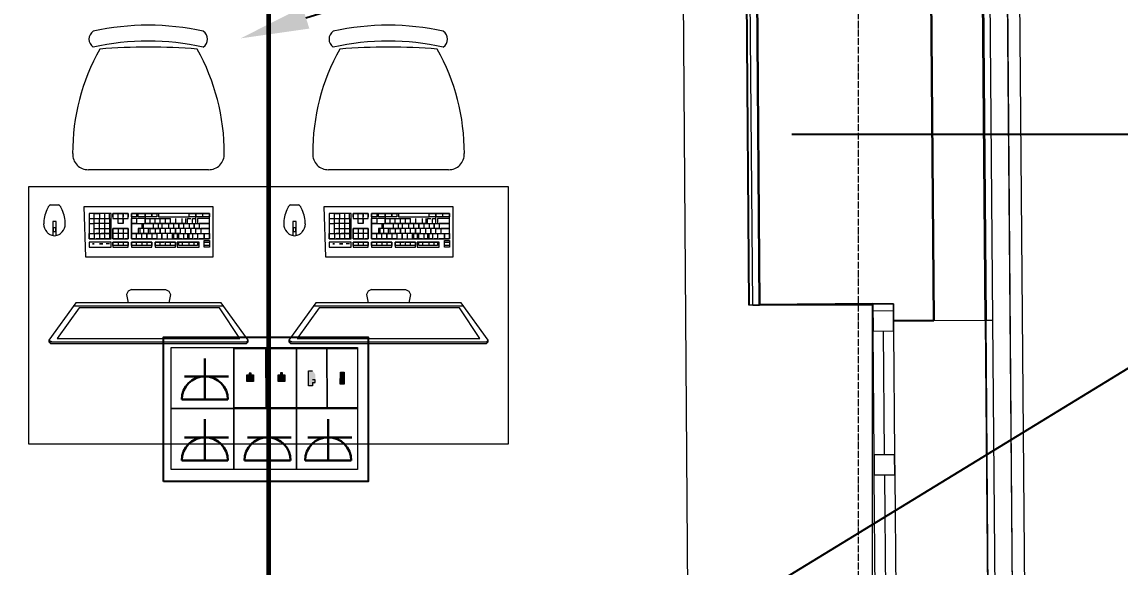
# Model space of a CAD drawing. Header units: millimetres. Extents: x -32 to 417638015, y -35 to 175284279.
# Drawn here: x 1348517 to 1351719, y 74433 to 76024 of the extents above; entities that cross this region are included whole.
import ezdxf
from ezdxf import colors
from ezdxf.entities.mleader import LeaderData, LeaderLine
from ezdxf.math import Vec2, Vec3

# ---------------------------------------------------------------- set-up
doc = ezdxf.new("R2010")
doc.units = ezdxf.units.MM
doc.linetypes.add('ADSK_Линия сетки', pattern=[25, 20, -2.5, 0, -2.5])
for name, color, linetype, lineweight in [('_ Окна', 7, 'Continuous', 9), ('_ЭМ_В полу', 26, 'Кабель в трубе', 60), ('Окна', 7, 'Continuous', 9), ('Оси', 253, 'Continuous', 9), ('Перекрытие', 7, 'Continuous', 18), ('Стены наружные', 7, 'Continuous', 18), ('Стены несущие', 7, 'Continuous', 30), ('Стены отделка', 7, 'Continuous', 30), ('Стены штриховка', 7, 'Continuous', 9), ('ТХ', 5, 'Continuous', 0), ('ТХ_Задание ЭОМ_СС', 6, 'Continuous', 0), ('ШТРИХОВКА', 252, 'Continuous', 15), ('Электро', 250, 'Continuous', 25), ('ЭОМ_Кабель для СУП', 150, 'Continuous', 9)]:
    doc.layers.add(name, color=color, linetype=linetype, lineweight=lineweight)
for name, color, linetype in [('_ЭМ_Надписи', 7, 'Continuous'), ('PDF _СС_розетки', 7, 'Continuous'), ('ВНУТРЯНКА', 1, 'Continuous')]:
    doc.layers.add(name, color=color, linetype=linetype)
doc.layers.add('PDF _ЭОМ _розетки', color=7, linetype='Continuous', true_color=0xeb0000)
doc.styles.add('ELine', font='txt.shx')
doc.styles.add('ЭОМ', font='isocpeur.ttf', dxfattribs={"width": 0.85, "height": 250})
doc.linetypes.add('TRAY', pattern='A,12.119257,["_",ELine,S=4.5,R=90,X=0,Y=-1.555839],0.750382,["_",ELine,S=4.5,R=0,X=0,Y=-0.805849],1.314849,["_",ELine,S=4.5,R=0,X=0,Y=-0.805849],2.250029,["_",ELine,S=4.5,R=90,X=0,Y=-1.555839],13.565483', length=30)
doc.linetypes.add('Кабель в трубе', pattern='A,8,[133,ltypeshp.shx,S=1,R=0,X=10,Y=1.3],-3,[130,ltypeshp.shx,S=1.5,R=-45,X=-1.5,Y=0],8', length=19)

# ---------------------------------------------------------------- blocks, each defined once
blk = doc.blocks.new('_ЭМ_ТХ2_4 Этаж')
at = {"color": 8, "linetype": 'Continuous'}
for p, q in [((59869.4, 23829.6), (59519.3, 23829.6)), ((60569.4, 23829.6), (60219.3, 23829.6))]:
    blk.add_line(p, q, dxfattribs=at)
for centre, radius, start, end in [((59693.6, 23503.9), 747.5, 77.6022, 102.398), ((60393.6, 23503.9), 747.5, 77.6022, 102.398), ((59549, 24210.7), 28.1, 124.2904, 235.7099), ((59838.3, 24210.7), 28.1, 304.2917, 55.7085), ((60249, 24210.7), 28.1, 124.2904, 235.7099), ((60538.3, 24210.7), 28.1, 304.2917, 55.7085), ((60097.7, 23878), 624.5, 150.8941, 180.122), ((59693.6, 23457.4), 747.5, 77.6022, 102.398), ((59693.6, 22425.6), 1761.9, 85.3454, 94.6062), ((59290.9, 23878), 624.5, 359.8785, 29.0932), ((60797.7, 23878), 624.5, 150.8941, 180.122), ((60393.6, 23457.4), 747.5, 77.6022, 102.398), ((60393.6, 22425.6), 1761.9, 85.3454, 94.6062), ((59990.9, 23878), 624.5, 359.8785, 29.0932), ((59518.7, 23875), 45.4, 177.8134, 270.7481), ((59870, 23875), 45.4, 269.2521, 2.1865), ((60218.7, 23875), 45.4, 177.8134, 270.7481), ((60570, 23875), 45.4, 269.2521, 2.1865)]:
    blk.add_arc(centre, radius, start, end, dxfattribs=at)
at = {"layer": 'ТХ', "color": 8, "linetype": 'Continuous', "ltscale": 100}
for p, q in [((59407.5, 23726.8), (59418.2, 23726.8)), ((59418.2, 23726.8), (59433, 23726.8)), ((60107.5, 23726.8), (60118.2, 23726.8)), ((60118.2, 23726.8), (60133, 23726.8)), ((59635.2, 23475.3), (59630.2, 23465.5)), ((59635.2, 23475.3), (59630.2, 23465.5)), ((59645, 23480.2), (59635.2, 23475.3)), ((59645, 23480.2), (59635.2, 23475.3)), ((59645, 23480.2), (59694.3, 23480.2)), ((59645, 23480.2), (59694.3, 23480.2)), ((59694.3, 23480.2), (59743.7, 23480.2)), ((59694.3, 23480.2), (59743.7, 23480.2)), ((59743.7, 23480.2), (59753.5, 23475.3)), ((59743.7, 23480.2), (59753.5, 23475.3)), ((59753.5, 23475.3), (59758.4, 23465.5)), ((59753.5, 23475.3), (59758.4, 23465.5)), ((60335.2, 23475.3), (60330.2, 23465.5)), ((60335.2, 23475.3), (60330.2, 23465.5)), ((60345, 23480.2), (60335.2, 23475.3)), ((60345, 23480.2), (60335.2, 23475.3)), ((60345, 23480.2), (60394.3, 23480.2)), ((60345, 23480.2), (60394.3, 23480.2)), ((60394.3, 23480.2), (60443.7, 23480.2)), ((60394.3, 23480.2), (60443.7, 23480.2)), ((60443.7, 23480.2), (60453.5, 23475.3)), ((60443.7, 23480.2), (60453.5, 23475.3)), ((60453.5, 23475.3), (60458.4, 23465.5)), ((60453.5, 23475.3), (60458.4, 23465.5)), ((59630.2, 23465.5), (59635.2, 23440.8)), ((59758.4, 23465.5), (59753.5, 23440.8)), ((60330.2, 23465.5), (60335.2, 23440.8)), ((60458.4, 23465.5), (60453.5, 23440.8))]:
    blk.add_line(p, q, dxfattribs=at)
at = {"layer": 'ТХ', "color": 8}
for points in [[(59344.3, 23029.6), (60744.3, 23029.6), (60744.3, 23779.6), (59344.3, 23779.6)], [(59417.6, 23647.9), (59417.6, 23660.8), (59422.9, 23660.8), (59422.9, 23647.9)], [(60117.6, 23647.9), (60117.6, 23660.8), (60122.9, 23660.8), (60122.9, 23647.9)]]:
    blk.add_lwpolyline(points, close=True, dxfattribs=at)
at = {"layer": 'ТХ', "color": 8, "linetype": 'Continuous', "ltscale": 100}
for points in [[(59506.9, 23721.9), (59881.7, 23721.9)], [(59881.7, 23573.9), (59511.9, 23573.9), (59506.9, 23721.9)], [(59521.7, 23702.2), (59521.7, 23628.2)], [(59585.8, 23702.2), (59521.7, 23702.2)], [(59521.7, 23702.2), (59521.7, 23643)], [(59536.5, 23702.2), (59521.7, 23702.2)], [(59536.5, 23643), (59536.5, 23702.2)], [(59536.5, 23702.2), (59551.3, 23702.2)], [(59536.5, 23687.4), (59536.5, 23702.2)], [(59551.3, 23702.2), (59551.3, 23687.4)], [(59551.3, 23702.2), (59551.3, 23687.4)], [(59580.9, 23702.2), (59556.3, 23702.2)], [(59566.1, 23702.2), (59566.1, 23628.2)], [(59580.9, 23687.4), (59580.9, 23702.2)], [(59585.8, 23628.2), (59585.8, 23702.2)], [(59590.8, 23702.2), (59620.4, 23702.2)], [(59590.8, 23692.3), (59590.8, 23702.2)], [(59590.8, 23702.2), (59590.8, 23687.4)], [(59635.2, 23702.2), (59590.8, 23702.2)], [(59605.6, 23687.4), (59605.6, 23702.2)], [(59620.4, 23702.2), (59620.4, 23692.3)], [(59620.4, 23672.6), (59620.4, 23702.2)], [(59625.3, 23702.2), (59635.2, 23702.2)], [(59635.2, 23702.2), (59635.2, 23692.3)], [(59635.2, 23687.4), (59635.2, 23702.2)], [(59645, 23702.2), (59645, 23628.2)], [(59871.9, 23702.2), (59645, 23702.2)], [(59645, 23702.2), (59659.8, 23702.2)], [(59645, 23692.3), (59645, 23702.2)], [(59659.8, 23702.2), (59659.8, 23692.3)], [(59664.7, 23702.2), (59684.5, 23702.2)], [(59664.7, 23692.3), (59664.7, 23702.2)], [(59684.5, 23702.2), (59719, 23702.2)], [(59684.5, 23702.2), (59684.5, 23672.6)], [(59684.5, 23692.3), (59684.5, 23702.2)], [(59704.2, 23692.3), (59704.2, 23702.2)], [(59704.2, 23702.2), (59704.2, 23692.3)], [(59719, 23702.2), (59719, 23692.3)], [(59723.9, 23702.2), (59723.9, 23692.3)], [(59812.7, 23702.2), (59723.9, 23702.2)], [(59812.7, 23702.2), (59832.4, 23702.2)], [(59812.7, 23692.3), (59812.7, 23702.2)], [(59812.7, 23692.3), (59812.7, 23702.2)], [(59832.4, 23702.2), (59871.9, 23702.2)], [(59832.4, 23672.6), (59832.4, 23702.2)], [(59832.4, 23702.2), (59832.4, 23692.3)], [(59852.1, 23702.2), (59852.1, 23692.3)], [(59871.9, 23628.2), (59871.9, 23702.2)], [(59871.9, 23702.2), (59871.9, 23692.3)], [(59881.7, 23721.9), (59881.7, 23573.9)], [(60206.9, 23721.9), (60581.7, 23721.9)], [(60581.7, 23573.9), (60211.9, 23573.9), (60206.9, 23721.9)], [(60221.7, 23702.2), (60221.7, 23628.2)], [(60285.8, 23702.2), (60221.7, 23702.2)], [(60221.7, 23702.2), (60221.7, 23643)], [(60236.5, 23702.2), (60221.7, 23702.2)], [(60236.5, 23643), (60236.5, 23702.2)], [(60236.5, 23702.2), (60251.3, 23702.2)], [(60236.5, 23687.4), (60236.5, 23702.2)], [(60251.3, 23702.2), (60251.3, 23687.4)], [(60251.3, 23702.2), (60251.3, 23687.4)], [(60280.9, 23702.2), (60256.3, 23702.2)], [(60266.1, 23702.2), (60266.1, 23628.2)], [(60280.9, 23687.4), (60280.9, 23702.2)], [(60285.8, 23628.2), (60285.8, 23702.2)], [(60290.8, 23702.2), (60320.4, 23702.2)], [(60290.8, 23692.3), (60290.8, 23702.2)], [(60290.8, 23702.2), (60290.8, 23687.4)], [(60335.2, 23702.2), (60290.8, 23702.2)], [(60305.6, 23687.4), (60305.6, 23702.2)], [(60320.4, 23702.2), (60320.4, 23692.3)], [(60320.4, 23672.6), (60320.4, 23702.2)], [(60325.3, 23702.2), (60335.2, 23702.2)], [(60335.2, 23702.2), (60335.2, 23692.3)], [(60335.2, 23687.4), (60335.2, 23702.2)], [(60345, 23702.2), (60345, 23628.2)], [(60571.9, 23702.2), (60345, 23702.2)], [(60345, 23702.2), (60359.8, 23702.2)], [(60345, 23692.3), (60345, 23702.2)], [(60359.8, 23702.2), (60359.8, 23692.3)], [(60364.7, 23702.2), (60384.5, 23702.2)], [(60364.7, 23692.3), (60364.7, 23702.2)], [(60384.5, 23702.2), (60419, 23702.2)], [(60384.5, 23702.2), (60384.5, 23672.6)], [(60384.5, 23692.3), (60384.5, 23702.2)], [(60404.2, 23692.3), (60404.2, 23702.2)], [(60404.2, 23702.2), (60404.2, 23692.3)], [(60419, 23702.2), (60419, 23692.3)], [(60423.9, 23702.2), (60423.9, 23692.3)], [(60512.7, 23702.2), (60423.9, 23702.2)], [(60512.7, 23702.2), (60532.4, 23702.2)], [(60512.7, 23692.3), (60512.7, 23702.2)], [(60512.7, 23692.3), (60512.7, 23702.2)], [(60532.4, 23702.2), (60571.9, 23702.2)], [(60532.4, 23672.6), (60532.4, 23702.2)], [(60532.4, 23702.2), (60532.4, 23692.3)], [(60552.1, 23702.2), (60552.1, 23692.3)], [(60571.9, 23628.2), (60571.9, 23702.2)], [(60571.9, 23702.2), (60571.9, 23692.3)], [(60581.7, 23721.9), (60581.7, 23573.9)], [(59521.7, 23687.4), (59551.3, 23687.4)], [(59521.7, 23672.6), (59536.5, 23672.6)], [(59536.5, 23643), (59536.5, 23687.4)], [(59566.1, 23672.6), (59536.5, 23672.6)], [(59551.3, 23643), (59551.3, 23687.4)], [(59551.3, 23687.4), (59580.9, 23687.4)], [(59556.3, 23687.4), (59580.9, 23687.4)], [(59580.9, 23672.6), (59566.1, 23672.6)], [(59580.9, 23687.4), (59580.9, 23643)], [(59590.8, 23687.4), (59605.6, 23687.4)], [(59590.8, 23687.4), (59635.2, 23687.4)], [(59605.6, 23672.6), (59605.6, 23687.4)], [(59620.4, 23672.6), (59605.6, 23672.6), (59605.6, 23687.4)], [(59620.4, 23672.6), (59605.6, 23672.6)], [(59620.4, 23687.4), (59620.4, 23672.6)], [(59659.8, 23692.3), (59645, 23692.3)], [(59645, 23672.6), (59645, 23687.4)], [(59684.5, 23687.4), (59645, 23687.4)], [(59645, 23672.6), (59674.6, 23672.6)], [(59659.8, 23672.6), (59645, 23672.6)], [(59645, 23643), (59645, 23672.6)], [(59659.8, 23672.6), (59684.5, 23672.6), (59684.5, 23687.4)], [(59659.8, 23687.4), (59659.8, 23672.6)], [(59659.8, 23687.4), (59659.8, 23672.6)], [(59684.5, 23692.3), (59664.7, 23692.3)], [(59674.6, 23672.6), (59674.6, 23657.8), (59664.7, 23657.8), (59664.7, 23643)], [(59679.5, 23657.8), (59679.5, 23672.6)], [(59679.5, 23672.6), (59689.4, 23672.6)], [(59719, 23692.3), (59684.5, 23692.3)], [(59684.5, 23687.4), (59714.1, 23687.4)], [(59802.8, 23672.6), (59684.5, 23672.6)], [(59689.4, 23672.6), (59797.9, 23672.6)], [(59699.3, 23672.6), (59699.3, 23687.4)], [(59709.1, 23657.8), (59709.1, 23672.6)], [(59714.1, 23672.6), (59714.1, 23687.4)], [(59714.1, 23687.4), (59758.4, 23687.4)], [(59728.9, 23672.6), (59714.1, 23672.6)], [(59723.9, 23692.3), (59812.7, 23692.3)], [(59723.9, 23657.8), (59723.9, 23672.6)], [(59728.9, 23672.6), (59728.9, 23687.4)], [(59733.8, 23672.6), (59733.8, 23657.8)], [(59743.7, 23672.6), (59743.7, 23687.4)], [(59753.5, 23657.8), (59753.5, 23672.6)], [(59758.4, 23672.6), (59758.4, 23687.4)], [(59768.3, 23657.8), (59768.3, 23672.6)], [(59773.2, 23687.4), (59773.2, 23672.6)], [(59793, 23672.6), (59793, 23687.4)], [(59797.9, 23672.6), (59812.7, 23672.6)], [(59797.9, 23657.8), (59797.9, 23672.6)], [(59802.8, 23687.4), (59802.8, 23672.6)], [(59807.8, 23687.4), (59817.6, 23687.4)], [(59807.8, 23672.6), (59807.8, 23687.4)], [(59807.8, 23672.6), (59842.3, 23672.6)], [(59871.9, 23692.3), (59812.7, 23692.3)], [(59812.7, 23672.6), (59812.7, 23657.8)], [(59822.6, 23687.4), (59832.4, 23687.4)], [(59822.6, 23672.6), (59822.6, 23687.4)], [(59827.5, 23672.6), (59827.5, 23657.8)], [(59827.5, 23657.8), (59827.5, 23672.6)], [(59837.4, 23687.4), (59837.4, 23672.6)], [(59871.9, 23687.4), (59837.4, 23687.4)], [(59837.4, 23672.6), (59871.9, 23672.6)], [(59871.9, 23672.6), (59842.3, 23672.6)], [(59842.3, 23672.6), (59842.3, 23657.8)], [(59842.3, 23672.6), (59842.3, 23657.8)], [(59847.2, 23643), (59871.9, 23643), (59871.9, 23657.8), (59871.9, 23672.6)], [(59871.9, 23672.6), (59871.9, 23687.4)], [(60221.7, 23687.4), (60251.3, 23687.4)], [(60221.7, 23672.6), (60236.5, 23672.6)], [(60236.5, 23643), (60236.5, 23687.4)], [(60266.1, 23672.6), (60236.5, 23672.6)], [(60251.3, 23643), (60251.3, 23687.4)], [(60251.3, 23687.4), (60280.9, 23687.4)], [(60256.3, 23687.4), (60280.9, 23687.4)], [(60280.9, 23672.6), (60266.1, 23672.6)], [(60280.9, 23687.4), (60280.9, 23643)], [(60290.8, 23687.4), (60305.6, 23687.4)], [(60290.8, 23687.4), (60335.2, 23687.4)], [(60305.6, 23672.6), (60305.6, 23687.4)], [(60320.4, 23672.6), (60305.6, 23672.6), (60305.6, 23687.4)], [(60320.4, 23672.6), (60305.6, 23672.6)], [(60320.4, 23687.4), (60320.4, 23672.6)], [(60359.8, 23692.3), (60345, 23692.3)], [(60345, 23672.6), (60345, 23687.4)], [(60384.5, 23687.4), (60345, 23687.4)], [(60345, 23672.6), (60374.6, 23672.6)], [(60359.8, 23672.6), (60345, 23672.6)], [(60345, 23643), (60345, 23672.6)], [(60359.8, 23672.6), (60384.5, 23672.6), (60384.5, 23687.4)], [(60359.8, 23687.4), (60359.8, 23672.6)], [(60359.8, 23687.4), (60359.8, 23672.6)], [(60384.5, 23692.3), (60364.7, 23692.3)], [(60374.6, 23672.6), (60374.6, 23657.8), (60364.7, 23657.8), (60364.7, 23643)], [(60379.5, 23657.8), (60379.5, 23672.6)], [(60379.5, 23672.6), (60389.4, 23672.6)], [(60419, 23692.3), (60384.5, 23692.3)], [(60384.5, 23687.4), (60414.1, 23687.4)], [(60502.8, 23672.6), (60384.5, 23672.6)], [(60389.4, 23672.6), (60497.9, 23672.6)], [(60399.3, 23672.6), (60399.3, 23687.4)], [(60409.1, 23657.8), (60409.1, 23672.6)], [(60414.1, 23672.6), (60414.1, 23687.4)], [(60414.1, 23687.4), (60458.4, 23687.4)], [(60428.9, 23672.6), (60414.1, 23672.6)], [(60423.9, 23692.3), (60512.7, 23692.3)], [(60423.9, 23657.8), (60423.9, 23672.6)], [(60428.9, 23672.6), (60428.9, 23687.4)], [(60433.8, 23672.6), (60433.8, 23657.8)], [(60443.7, 23672.6), (60443.7, 23687.4)], [(60453.5, 23657.8), (60453.5, 23672.6)], [(60458.4, 23672.6), (60458.4, 23687.4)], [(60468.3, 23657.8), (60468.3, 23672.6)], [(60473.2, 23687.4), (60473.2, 23672.6)], [(60493, 23672.6), (60493, 23687.4)], [(60497.9, 23672.6), (60512.7, 23672.6)], [(60497.9, 23657.8), (60497.9, 23672.6)], [(60502.8, 23687.4), (60502.8, 23672.6)], [(60507.8, 23687.4), (60517.6, 23687.4)], [(60507.8, 23672.6), (60507.8, 23687.4)], [(60507.8, 23672.6), (60542.3, 23672.6)], [(60571.9, 23692.3), (60512.7, 23692.3)], [(60512.7, 23672.6), (60512.7, 23657.8)], [(60522.6, 23687.4), (60532.4, 23687.4)], [(60522.6, 23672.6), (60522.6, 23687.4)], [(60527.5, 23672.6), (60527.5, 23657.8)], [(60527.5, 23657.8), (60527.5, 23672.6)], [(60537.4, 23687.4), (60537.4, 23672.6)], [(60571.9, 23687.4), (60537.4, 23687.4)], [(60537.4, 23672.6), (60571.9, 23672.6)], [(60571.9, 23672.6), (60542.3, 23672.6)], [(60542.3, 23672.6), (60542.3, 23657.8)], [(60542.3, 23672.6), (60542.3, 23657.8)], [(60547.2, 23643), (60571.9, 23643), (60571.9, 23657.8), (60571.9, 23672.6)], [(60571.9, 23672.6), (60571.9, 23687.4)], [(59521.7, 23643), (59566.1, 23643)], [(59521.7, 23628.2), (59521.7, 23643)], [(59521.7, 23643), (59536.5, 23643)], [(59536.5, 23657.8), (59551.3, 23657.8)], [(59536.5, 23643), (59536.5, 23628.2)], [(59551.3, 23643), (59541.5, 23643)], [(59551.3, 23657.8), (59580.9, 23657.8)], [(59551.3, 23643), (59551.3, 23628.2)], [(59580.9, 23643), (59556.3, 23643)], [(59571, 23643), (59580.9, 23643)], [(59580.9, 23643), (59580.9, 23628.2)], [(59590.8, 23643), (59590.8, 23657.8)], [(59590.8, 23657.8), (59590.8, 23628.2)], [(59590.8, 23657.8), (59635.2, 23657.8)], [(59635.2, 23657.8), (59590.8, 23657.8)], [(59590.8, 23628.2), (59590.8, 23643)], [(59635.2, 23643), (59590.8, 23643)], [(59605.6, 23657.8), (59605.6, 23643)], [(59605.6, 23643), (59605.6, 23628.2)], [(59620.4, 23657.8), (59620.4, 23628.2)], [(59635.2, 23628.2), (59635.2, 23657.8)], [(59635.2, 23657.8), (59635.2, 23643)], [(59635.2, 23643), (59635.2, 23628.2)], [(59645, 23643), (59659.8, 23643)], [(59645, 23628.2), (59645, 23643)], [(59664.7, 23643), (59645, 23643)], [(59659.8, 23628.2), (59659.8, 23643)], [(59659.8, 23643), (59674.6, 23643)], [(59704.2, 23657.8), (59669.7, 23657.8)], [(59669.7, 23643), (59669.7, 23657.8)], [(59694.3, 23643), (59669.7, 23643)], [(59674.6, 23643), (59719, 23643)], [(59674.6, 23628.2), (59674.6, 23643)], [(59679.5, 23657.8), (59679.5, 23643)], [(59694.3, 23643), (59694.3, 23657.8)], [(59699.3, 23643), (59699.3, 23657.8)], [(59699.3, 23657.8), (59728.9, 23657.8)], [(59728.9, 23643), (59699.3, 23643)], [(59723.9, 23657.8), (59704.2, 23657.8)], [(59704.2, 23643), (59704.2, 23628.2)], [(59714.1, 23657.8), (59714.1, 23643)], [(59788, 23643), (59719, 23643)], [(59719, 23643), (59719, 23628.2)], [(59827.5, 23657.8), (59723.9, 23657.8)], [(59728.9, 23643), (59728.9, 23657.8)], [(59728.9, 23657.8), (59728.9, 23643)], [(59743.7, 23643), (59728.9, 23643)], [(59743.7, 23643), (59743.7, 23657.8)], [(59748.6, 23643), (59748.6, 23628.2)], [(59758.4, 23643), (59758.4, 23657.8)], [(59763.4, 23643), (59763.4, 23628.2)], [(59768.3, 23643), (59778.2, 23643)], [(59768.3, 23628.2), (59768.3, 23643)], [(59773.2, 23657.8), (59773.2, 23643)], [(59773.2, 23643), (59773.2, 23657.8)], [(59778.2, 23643), (59778.2, 23628.2)], [(59783.1, 23643), (59793, 23643)], [(59783.1, 23628.2), (59783.1, 23643)], [(59788, 23643), (59788, 23657.8)], [(59788, 23643), (59871.9, 23643)], [(59797.9, 23628.2), (59797.9, 23643)], [(59802.8, 23643), (59802.8, 23657.8)], [(59807.8, 23643), (59807.8, 23628.2)], [(59812.7, 23628.2), (59812.7, 23643)], [(59842.3, 23657.8), (59817.6, 23657.8)], [(59817.6, 23643), (59817.6, 23657.8)], [(59817.6, 23657.8), (59817.6, 23643)], [(59822.6, 23643), (59822.6, 23628.2)], [(59832.4, 23657.8), (59847.2, 23657.8)], [(59832.4, 23643), (59832.4, 23657.8)], [(59837.4, 23643), (59837.4, 23628.2)], [(59842.3, 23657.8), (59871.9, 23657.8)], [(59847.2, 23657.8), (59847.2, 23643)], [(59847.2, 23657.8), (59847.2, 23643)], [(59871.9, 23657.8), (59847.2, 23657.8)], [(59857.1, 23643), (59857.1, 23628.2)], [(59857.1, 23628.2), (59857.1, 23643)], [(59871.9, 23643), (59871.9, 23628.2)], [(60221.7, 23643), (60266.1, 23643)], [(60221.7, 23628.2), (60221.7, 23643)], [(60221.7, 23643), (60236.5, 23643)], [(60236.5, 23657.8), (60251.3, 23657.8)], [(60236.5, 23643), (60236.5, 23628.2)], [(60251.3, 23643), (60241.5, 23643)], [(60251.3, 23657.8), (60280.9, 23657.8)], [(60251.3, 23643), (60251.3, 23628.2)], [(60280.9, 23643), (60256.3, 23643)], [(60271, 23643), (60280.9, 23643)], [(60280.9, 23643), (60280.9, 23628.2)], [(60290.8, 23643), (60290.8, 23657.8)], [(60290.8, 23657.8), (60290.8, 23628.2)], [(60290.8, 23657.8), (60335.2, 23657.8)], [(60335.2, 23657.8), (60290.8, 23657.8)], [(60290.8, 23628.2), (60290.8, 23643)], [(60335.2, 23643), (60290.8, 23643)], [(60305.6, 23657.8), (60305.6, 23643)], [(60305.6, 23643), (60305.6, 23628.2)], [(60320.4, 23657.8), (60320.4, 23628.2)], [(60335.2, 23628.2), (60335.2, 23657.8)], [(60335.2, 23657.8), (60335.2, 23643)], [(60335.2, 23643), (60335.2, 23628.2)], [(60345, 23643), (60359.8, 23643)], [(60345, 23628.2), (60345, 23643)], [(60364.7, 23643), (60345, 23643)], [(60359.8, 23628.2), (60359.8, 23643)], [(60359.8, 23643), (60374.6, 23643)], [(60404.2, 23657.8), (60369.7, 23657.8)], [(60369.7, 23643), (60369.7, 23657.8)], [(60394.3, 23643), (60369.7, 23643)], [(60374.6, 23643), (60419, 23643)], [(60374.6, 23628.2), (60374.6, 23643)], [(60379.5, 23657.8), (60379.5, 23643)], [(60394.3, 23643), (60394.3, 23657.8)], [(60399.3, 23643), (60399.3, 23657.8)], [(60399.3, 23657.8), (60428.9, 23657.8)], [(60428.9, 23643), (60399.3, 23643)], [(60423.9, 23657.8), (60404.2, 23657.8)], [(60404.2, 23643), (60404.2, 23628.2)], [(60414.1, 23657.8), (60414.1, 23643)], [(60488, 23643), (60419, 23643)], [(60419, 23643), (60419, 23628.2)], [(60527.5, 23657.8), (60423.9, 23657.8)], [(60428.9, 23643), (60428.9, 23657.8)], [(60428.9, 23657.8), (60428.9, 23643)], [(60443.7, 23643), (60428.9, 23643)], [(60443.7, 23643), (60443.7, 23657.8)], [(60448.6, 23643), (60448.6, 23628.2)], [(60458.4, 23643), (60458.4, 23657.8)], [(60463.4, 23643), (60463.4, 23628.2)], [(60468.3, 23643), (60478.2, 23643)], [(60468.3, 23628.2), (60468.3, 23643)], [(60473.2, 23657.8), (60473.2, 23643)], [(60473.2, 23643), (60473.2, 23657.8)], [(60478.2, 23643), (60478.2, 23628.2)], [(60483.1, 23643), (60493, 23643)], [(60483.1, 23628.2), (60483.1, 23643)], [(60488, 23643), (60488, 23657.8)], [(60488, 23643), (60571.9, 23643)], [(60497.9, 23628.2), (60497.9, 23643)], [(60502.8, 23643), (60502.8, 23657.8)], [(60507.8, 23643), (60507.8, 23628.2)], [(60512.7, 23628.2), (60512.7, 23643)], [(60542.3, 23657.8), (60517.6, 23657.8)], [(60517.6, 23643), (60517.6, 23657.8)], [(60517.6, 23657.8), (60517.6, 23643)], [(60522.6, 23643), (60522.6, 23628.2)], [(60532.4, 23657.8), (60547.2, 23657.8)], [(60532.4, 23643), (60532.4, 23657.8)], [(60537.4, 23643), (60537.4, 23628.2)], [(60542.3, 23657.8), (60571.9, 23657.8)], [(60547.2, 23657.8), (60547.2, 23643)], [(60547.2, 23657.8), (60547.2, 23643)], [(60571.9, 23657.8), (60547.2, 23657.8)], [(60557.1, 23643), (60557.1, 23628.2)], [(60557.1, 23628.2), (60557.1, 23643)], [(60571.9, 23643), (60571.9, 23628.2)], [(59536.5, 23628.2), (59521.7, 23628.2)], [(59521.7, 23628.2), (59585.8, 23628.2)], [(59521.7, 23618.3), (59521.7, 23603.5)], [(59585.8, 23618.3), (59521.7, 23618.3)], [(59521.7, 23603.5), (59585.8, 23603.5)], [(59531.6, 23613.4), (59536.5, 23613.4)], [(59536.5, 23613.4), (59531.6, 23613.4)], [(59580.9, 23628.2), (59541.5, 23628.2)], [(59551.3, 23613.4), (59561.2, 23613.4)], [(59561.2, 23613.4), (59551.3, 23613.4)], [(59580.9, 23613.4), (59571, 23613.4)], [(59580.9, 23613.4), (59571, 23613.4)], [(59585.8, 23603.5), (59585.8, 23618.3)], [(59605.6, 23628.2), (59590.8, 23628.2)], [(59590.8, 23628.2), (59635.2, 23628.2)], [(59590.8, 23618.3), (59635.2, 23618.3)], [(59635.2, 23618.3), (59590.8, 23618.3)], [(59590.8, 23608.5), (59590.8, 23618.3)], [(59590.8, 23618.3), (59590.8, 23603.5)], [(59635.2, 23608.5), (59590.8, 23608.5)], [(59590.8, 23603.5), (59635.2, 23603.5)], [(59620.4, 23628.2), (59605.6, 23628.2)], [(59605.6, 23618.3), (59605.6, 23608.5)], [(59620.4, 23618.3), (59620.4, 23608.5)], [(59635.2, 23628.2), (59625.3, 23628.2)], [(59635.2, 23618.3), (59635.2, 23608.5)], [(59635.2, 23603.5), (59635.2, 23618.3)], [(59645, 23628.2), (59871.9, 23628.2)], [(59674.6, 23628.2), (59645, 23628.2)], [(59674.6, 23618.3), (59674.6, 23608.5), (59645, 23608.5)], [(59645, 23618.3), (59674.6, 23618.3)], [(59645, 23608.5), (59645, 23618.3), (59645, 23603.5)], [(59704.2, 23618.3), (59645, 23618.3)], [(59645, 23603.5), (59704.2, 23603.5)], [(59659.8, 23608.5), (59659.8, 23618.3)], [(59689.4, 23628.2), (59674.6, 23628.2)], [(59674.6, 23618.3), (59689.4, 23618.3)], [(59704.2, 23608.5), (59674.6, 23608.5)], [(59704.2, 23628.2), (59689.4, 23628.2)], [(59689.4, 23618.3), (59704.2, 23618.3)], [(59689.4, 23618.3), (59689.4, 23608.5)], [(59719, 23628.2), (59704.2, 23628.2)], [(59704.2, 23618.3), (59704.2, 23608.5)], [(59704.2, 23603.5), (59704.2, 23618.3)], [(59714.1, 23618.3), (59738.7, 23618.3)], [(59714.1, 23608.5), (59714.1, 23618.3)], [(59714.1, 23618.3), (59714.1, 23603.5)], [(59773.2, 23618.3), (59714.1, 23618.3)], [(59743.7, 23608.5), (59714.1, 23608.5)], [(59714.1, 23603.5), (59773.2, 23603.5)], [(59728.9, 23608.5), (59728.9, 23618.3)], [(59743.7, 23608.5), (59743.7, 23618.3), (59773.2, 23618.3)], [(59773.2, 23608.5), (59743.7, 23608.5)], [(59758.4, 23608.5), (59758.4, 23618.3)], [(59793, 23628.2), (59768.3, 23628.2)], [(59773.2, 23618.3), (59773.2, 23608.5)], [(59773.2, 23603.5), (59773.2, 23618.3)], [(59842.3, 23618.3), (59778.2, 23618.3)], [(59778.2, 23618.3), (59778.2, 23603.5)], [(59778.2, 23603.5), (59842.3, 23603.5)], [(59783.1, 23608.5), (59783.1, 23618.3)], [(59783.1, 23618.3), (59837.4, 23618.3)], [(59837.4, 23608.5), (59783.1, 23608.5)], [(59793, 23618.3), (59793, 23608.5)], [(59822.6, 23628.2), (59797.9, 23628.2)], [(59812.7, 23608.5), (59812.7, 23618.3)], [(59837.4, 23628.2), (59827.5, 23628.2)], [(59827.5, 23608.5), (59827.5, 23618.3)], [(59837.4, 23618.3), (59837.4, 23608.5)], [(59871.9, 23628.2), (59842.3, 23628.2)], [(59842.3, 23603.5), (59842.3, 23618.3)], [(59857.1, 23623.3), (59871.9, 23623.3)], [(59857.1, 23603.5), (59857.1, 23623.3)], [(59857.1, 23618.3), (59871.9, 23618.3)], [(59857.1, 23608.5), (59857.1, 23618.3)], [(59871.9, 23608.5), (59857.1, 23608.5)], [(59871.9, 23603.5), (59857.1, 23603.5)], [(59871.9, 23623.3), (59871.9, 23603.5)], [(59871.9, 23618.3), (59871.9, 23608.5)], [(60236.5, 23628.2), (60221.7, 23628.2)], [(60221.7, 23628.2), (60285.8, 23628.2)], [(60221.7, 23618.3), (60221.7, 23603.5)], [(60285.8, 23618.3), (60221.7, 23618.3)], [(60221.7, 23603.5), (60285.8, 23603.5)], [(60231.6, 23613.4), (60236.5, 23613.4)], [(60236.5, 23613.4), (60231.6, 23613.4)], [(60280.9, 23628.2), (60241.5, 23628.2)], [(60251.3, 23613.4), (60261.2, 23613.4)], [(60261.2, 23613.4), (60251.3, 23613.4)], [(60280.9, 23613.4), (60271, 23613.4)], [(60280.9, 23613.4), (60271, 23613.4)], [(60285.8, 23603.5), (60285.8, 23618.3)], [(60305.6, 23628.2), (60290.8, 23628.2)], [(60290.8, 23628.2), (60335.2, 23628.2)], [(60290.8, 23618.3), (60335.2, 23618.3)], [(60335.2, 23618.3), (60290.8, 23618.3)], [(60290.8, 23608.5), (60290.8, 23618.3)], [(60290.8, 23618.3), (60290.8, 23603.5)], [(60335.2, 23608.5), (60290.8, 23608.5)], [(60290.8, 23603.5), (60335.2, 23603.5)], [(60320.4, 23628.2), (60305.6, 23628.2)], [(60305.6, 23618.3), (60305.6, 23608.5)], [(60320.4, 23618.3), (60320.4, 23608.5)], [(60335.2, 23628.2), (60325.3, 23628.2)], [(60335.2, 23618.3), (60335.2, 23608.5)], [(60335.2, 23603.5), (60335.2, 23618.3)], [(60345, 23628.2), (60571.9, 23628.2)], [(60374.6, 23628.2), (60345, 23628.2)], [(60374.6, 23618.3), (60374.6, 23608.5), (60345, 23608.5)], [(60345, 23618.3), (60374.6, 23618.3)], [(60345, 23608.5), (60345, 23618.3), (60345, 23603.5)], [(60404.2, 23618.3), (60345, 23618.3)], [(60345, 23603.5), (60404.2, 23603.5)], [(60359.8, 23608.5), (60359.8, 23618.3)], [(60389.4, 23628.2), (60374.6, 23628.2)], [(60374.6, 23618.3), (60389.4, 23618.3)], [(60404.2, 23608.5), (60374.6, 23608.5)], [(60404.2, 23628.2), (60389.4, 23628.2)], [(60389.4, 23618.3), (60404.2, 23618.3)], [(60389.4, 23618.3), (60389.4, 23608.5)], [(60419, 23628.2), (60404.2, 23628.2)], [(60404.2, 23618.3), (60404.2, 23608.5)], [(60404.2, 23603.5), (60404.2, 23618.3)], [(60414.1, 23618.3), (60438.7, 23618.3)], [(60414.1, 23608.5), (60414.1, 23618.3)], [(60414.1, 23618.3), (60414.1, 23603.5)], [(60473.2, 23618.3), (60414.1, 23618.3)], [(60443.7, 23608.5), (60414.1, 23608.5)], [(60414.1, 23603.5), (60473.2, 23603.5)], [(60428.9, 23608.5), (60428.9, 23618.3)], [(60443.7, 23608.5), (60443.7, 23618.3), (60473.2, 23618.3)], [(60473.2, 23608.5), (60443.7, 23608.5)], [(60458.4, 23608.5), (60458.4, 23618.3)], [(60493, 23628.2), (60468.3, 23628.2)], [(60473.2, 23618.3), (60473.2, 23608.5)], [(60473.2, 23603.5), (60473.2, 23618.3)], [(60542.3, 23618.3), (60478.2, 23618.3)], [(60478.2, 23618.3), (60478.2, 23603.5)], [(60478.2, 23603.5), (60542.3, 23603.5)], [(60483.1, 23608.5), (60483.1, 23618.3)], [(60483.1, 23618.3), (60537.4, 23618.3)], [(60537.4, 23608.5), (60483.1, 23608.5)], [(60493, 23618.3), (60493, 23608.5)], [(60522.6, 23628.2), (60497.9, 23628.2)], [(60512.7, 23608.5), (60512.7, 23618.3)], [(60537.4, 23628.2), (60527.5, 23628.2)], [(60527.5, 23608.5), (60527.5, 23618.3)], [(60537.4, 23618.3), (60537.4, 23608.5)], [(60571.9, 23628.2), (60542.3, 23628.2)], [(60542.3, 23603.5), (60542.3, 23618.3)], [(60557.1, 23623.3), (60571.9, 23623.3)], [(60557.1, 23603.5), (60557.1, 23623.3)], [(60557.1, 23618.3), (60571.9, 23618.3)], [(60557.1, 23608.5), (60557.1, 23618.3)], [(60571.9, 23608.5), (60557.1, 23608.5)], [(60571.9, 23603.5), (60557.1, 23603.5)], [(60571.9, 23623.3), (60571.9, 23603.5)], [(60571.9, 23618.3), (60571.9, 23608.5)], [(59911.3, 23430.9), (59694.3, 23430.9), (59477.4, 23430.9)], [(60611.3, 23430.9), (60394.3, 23430.9), (60177.4, 23430.9)], [(59403.4, 23332.3), (59413.2, 23327.4), (59694.3, 23327.4), (59980.4, 23327.4), (59985.3, 23332.3)], [(59403.4, 23327.4), (59413.2, 23327.4), (59694.3, 23327.4), (59975.4, 23327.4), (59985.3, 23327.4)], [(60103.4, 23332.3), (60113.2, 23327.4), (60394.3, 23327.4), (60680.4, 23327.4), (60685.3, 23332.3)], [(60103.4, 23327.4), (60113.2, 23327.4), (60394.3, 23327.4), (60675.4, 23327.4), (60685.3, 23327.4)]]:
    blk.add_lwpolyline(points, dxfattribs=at)
at = {"layer": 'ТХ', "color": 8}
for points in [[(59425.2, 23637.3), (59425.2, 23678.5), (59415.3, 23678.5), (59415.3, 23637.3)], [(60125.2, 23637.3), (60125.2, 23678.5), (60115.3, 23678.5), (60115.3, 23637.3)]]:
    blk.add_lwpolyline(points, dxfattribs=at)
at = {"layer": 'ТХ', "color": 8, "linetype": 'Continuous', "ltscale": 100}
for points in [[(59783.1, 23672.6), (59783.1, 23657.8)], [(60483.1, 23672.6), (60483.1, 23657.8)], [(59689.4, 23643), (59689.4, 23628.2)], [(59733.8, 23643), (59733.8, 23628.2)], [(60389.4, 23643), (60389.4, 23628.2)], [(60433.8, 23643), (60433.8, 23628.2)], [(59896.5, 23440.8), (59694.3, 23440.8), (59497.1, 23440.8), (59487.2, 23440.8), (59482.3, 23440.8), (59403.4, 23332.3), (59403.4, 23327.4), (59408.3, 23322.4), (59694.3, 23322.4), (59980.4, 23322.4), (59985.3, 23327.4), (59985.3, 23332.3), (59906.4, 23440.8)], [(60596.5, 23440.8), (60394.3, 23440.8), (60197.1, 23440.8), (60187.2, 23440.8), (60182.3, 23440.8), (60103.4, 23332.3), (60103.4, 23327.4), (60108.3, 23322.4), (60394.3, 23322.4), (60680.4, 23322.4), (60685.3, 23327.4), (60685.3, 23332.3), (60606.4, 23440.8)], [(59694.3, 23337.2), (59960.6, 23337.2), (59901.5, 23426), (59694.3, 23426), (59492.1, 23426), (59428, 23337.2)], [(60394.3, 23337.2), (60660.6, 23337.2), (60601.5, 23426), (60394.3, 23426), (60192.1, 23426), (60128, 23337.2)]]:
    blk.add_lwpolyline(points, close=True, dxfattribs=at)
for centre, radius, start, end in [((59432.2, 23700.6), 36.4, 135, 144.2175), ((59407.5, 23725.2), 1.61, 90, 135), ((59433, 23725.2), 1.61, 45, 90), ((59408.3, 23700.6), 36.4, 35.7825, 45), ((60132.2, 23700.6), 36.4, 135, 144.2175), ((60107.5, 23725.2), 1.61, 90, 135), ((60133, 23725.2), 1.61, 45, 90), ((60108.3, 23700.6), 36.4, 35.7825, 45), ((59486.4, 23671.2), 97.6, 155.2785, 180), ((59657.2, 23592.5), 285.7, 153.4349, 155.2785), ((59411.9, 23715.2), 11.5, 144.2175, 153.4349), ((59428.6, 23715.2), 11.5, 26.5651, 35.7825), ((59183.3, 23592.5), 285.7, 24.7215, 26.5651), ((59354.1, 23671.2), 97.6, 0, 24.7215), ((60186.4, 23671.2), 97.6, 155.2785, 180), ((60357.2, 23592.5), 285.7, 153.4349, 155.2785), ((60111.9, 23715.2), 11.5, 144.2175, 153.4349), ((60128.6, 23715.2), 11.5, 26.5651, 35.7825), ((59883.3, 23592.5), 285.7, 24.7215, 26.5651), ((60054.1, 23671.2), 97.6, 0, 24.7215), ((59423.5, 23671.2), 34.8, 180, 222.0469), ((59417, 23671.2), 34.8, 317.9531, 0), ((60123.5, 23671.2), 34.8, 180, 222.0469), ((60117, 23671.2), 34.8, 317.9531, 0), ((59473.8, 23716.6), 102.6, 222.0469, 225), ((59408.8, 23651.5), 10.5, 225, 234.2175), ((59420.6, 23667.9), 30.7, 234.2175, 243.4349), ((59427.9, 23682.6), 47.1, 243.4349, 250.8758), ((59420.3, 23660.5), 23.8, 250.8758, 270), ((59420.3, 23660.5), 23.8, 270, 289.1242), ((59412.6, 23682.6), 47.1, 289.1242, 296.5651), ((59419.9, 23667.9), 30.7, 296.5651, 305.7825), ((59431.7, 23651.5), 10.5, 305.7825, 315), ((59366.7, 23716.6), 102.6, 315, 317.9531), ((60173.8, 23716.6), 102.6, 222.0469, 225), ((60108.8, 23651.5), 10.5, 225, 234.2175), ((60120.6, 23667.9), 30.7, 234.2175, 243.4349), ((60127.9, 23682.6), 47.1, 243.4349, 250.8758), ((60120.3, 23660.5), 23.8, 250.8758, 270), ((60120.3, 23660.5), 23.8, 270, 289.1242), ((60112.6, 23682.6), 47.1, 289.1242, 296.5651), ((60119.9, 23667.9), 30.7, 296.5651, 305.7825), ((60131.7, 23651.5), 10.5, 305.7825, 315), ((60066.7, 23716.6), 102.6, 315, 317.9531)]:
    blk.add_arc(centre, radius, start, end, dxfattribs=at)
blk = doc.blocks.new('План 4 этажа')
at = {"layer": '_ Окна', "color": 8, "lineweight": 18}
for p, q in [((55897.895, 23676.603), (55957.893, 23677.088)), ((55898.542, 23596.605), (55897.895, 23676.603)), ((55957.893, 23677.088), (55958.54, 23597.091)), ((55958.54, 23597.091), (55898.542, 23596.605)), ((55901.454, 23236.617), (55961.452, 23237.102)), ((55901.939, 23176.619), (55901.454, 23236.617)), ((55961.452, 23237.102), (55961.937, 23177.104)), ((55961.937, 23177.104), (55901.939, 23176.619))]:
    blk.add_line(p, q, dxfattribs=at)
at = {"layer": '_ Окна', "color": 8}
for p, q in [((55898.057, 23656.603), (55958.055, 23657.089)), ((55928.541, 23596.848), (55931.453, 23236.86)), ((55931.938, 23176.862), (55937.923, 22436.886))]:
    blk.add_line(p, q, dxfattribs=at)
at = {"layer": 'Окна', "color": 8}
for p, q in [((55957.893, 23677.088), (55897.895, 23676.603)), ((55897.895, 23676.603), (55898.542, 23596.605)), ((55958.54, 23597.091), (55957.893, 23677.088)), ((55901.454, 23236.617), (55898.542, 23596.605)), ((55958.54, 23597.091), (55961.452, 23237.102)), ((55901.454, 23236.617), (55901.939, 23176.619)), ((55961.937, 23177.104), (55961.452, 23237.102)), ((55907.924, 22436.643), (55901.939, 23176.619)), ((55961.937, 23177.104), (55967.922, 22437.128))]:
    blk.add_line(p, q, dxfattribs=at)
at = {"layer": 'Оси', "color": 8, "linetype": 'ADSK_Линия сетки'}
blk.add_line((55856.505, -3353.101), (55856.505, 43685.833), dxfattribs=at)
at = {"layer": 'Перекрытие', "color": 8}
for p, q in [((55314.965, 28657.725), (55371.766, 20871.399)), ((55897.25, 23672.772), (55547.915, 23672.772)), ((55897.25, 21979.474), (55897.25, 23672.772))]:
    blk.add_line(p, q, dxfattribs=at)
at = {"layer": 'Стены наружные', "color": 8}
for p, q in [((56221.048, 33179.871), (56350.299, 17198.677)), ((56350.391, 17198.678), (56221.408, 33179.873)), ((56256.408, 33180.031), (56385.389, 17199.086)), ((56225.714, 23629.252), (56238.977, 21989.306)), ((56241.552, 21989.327), (56228.289, 23629.273)), ((56261.551, 21989.489), (56248.287, 23629.435))]:
    blk.add_line(p, q, dxfattribs=at)
at = {"layer": 'Стены несущие', "color": 8}
for p, q in [((56075.719, 23628.039), (56055.792, 26091.953)), ((56055.792, 26091.953), (56075.719, 23628.039)), ((55548.779, 26038.851), (55567.906, 23673.934)), ((55567.906, 23673.934), (55897.895, 23676.603)), ((55958.298, 23627.09), (56075.719, 23628.039))]:
    blk.add_line(p, q, dxfattribs=at)
at = {"layer": 'Стены отделка', "color": 8, "lineweight": 9}
for p, q in [((56225.714, 23629.252), (56205.779, 26094.166)), ((56208.353, 26094.187), (56228.289, 23629.273)), ((56248.288, 23629.435), (56228.353, 26094.349)), ((55516.78, 26038.592), (55535.907, 23673.675)), ((55547.915, 23672.772), (55528.78, 26038.689)), ((55567.914, 23672.934), (55548.787, 26037.851)), ((55535.907, 23673.675), (55547.907, 23673.772)), ((55547.915, 23672.772), (55567.914, 23672.934)), ((56075.719, 23628.039), (56225.714, 23629.252)), ((56228.289, 23629.273), (56248.288, 23629.435))]:
    blk.add_line(p, q, dxfattribs=at)
at = {"layer": 'Стены штриховка', "color": 8}
blk.add_line((55518.78, 26038.608), (55537.907, 23673.691), dxfattribs=at)
blk = doc.blocks.new('розетк для люка')
at = {"layer": 'ВНУТРЯНКА', "color": 5, "lineweight": 30, "ltscale": 100, "transparency": 33554687}
blk.add_line((-67.1, -58.8), (-67.1, 69), dxfattribs=at)
at = {"layer": 'Электро', "color": 5, "lineweight": 30, "transparency": 33554687}
for p, q in [((0, 67.3), (0, -67.3)), ((0, 0), (-120.1, 0))]:
    blk.add_line(p, q, dxfattribs=at)
blk.add_ellipse((0.1, 0), major_axis=(47.6, 47.6), ratio=1, start_param=0.787621, end_param=3.924768, dxfattribs=at)
blk = doc.blocks.new('Люк на 6 мест')
h = blk.add_hatch(color=256)
h.dxf.hatch_style = 1
h.paths.add_polyline_path([(-284.6, 515.7), (-284.6, 526.8), (-319.2, 527), (-319.2, 515.9)])
h = blk.add_hatch(color=256)
h.dxf.hatch_style = 1
h.paths.add_polyline_path([(-323.7, 435.1), (-323.7, 435.1), (-313, 442.8), (-289.1, 442.7), (-279.4, 435), (-279.4, 435), (-279.3, 422.8), (-323.6, 422.8)])
h = blk.add_hatch(color=256)
h.dxf.hatch_style = 1
h.paths.add_polyline_path([(-311.7, 334.8), (-311.7, 341.7), (-317.2, 341.7), (-317.3, 347.2), (-311.8, 347.2), (-311.8, 354.1), (-292.5, 354.1), (-292.5, 334.9)])
h = blk.add_hatch(color=256)
h.dxf.hatch_style = 1
h.paths.add_polyline_path([(-311.3, 243.2), (-311.3, 250.1), (-316.8, 250.1), (-316.8, 255.6), (-311.3, 255.6), (-311.3, 262.4), (-292, 262.5), (-292, 243.2)])
for p, q in [((-323.6, 422.8), (-323.7, 435.1)), ((-323.7, 435.1), (-323.7, 435.1)), ((-279.3, 422.8), (-323.6, 422.8)), ((-289.1, 442.7), (-296.8, 442.7)), ((-296.8, 442.7), (-296.8, 435)), ((-289.1, 435), (-289.1, 442.7)), ((-289.1, 435), (-279.4, 435)), ((-279.4, 435), (-279.3, 422.8))]:
    blk.add_line(p, q)
for points in [[(-215.5, 477.1), (-388.3, 476.8), (-388.3, 565.7), (-215.5, 566)], [(-284.6, 526.8), (-284.6, 515.7), (-319.2, 515.9), (-319.2, 527)], [(-215.5, 388.2), (-388.3, 387.9), (-388.3, 476.8), (-215.5, 477.1)], [(-215.5, 299.3), (-388.3, 299), (-388.3, 387.9), (-215.5, 388.2)], [(-215.8, 205.5), (-388.7, 205.1), (-388.3, 299), (-215.5, 299.3)]]:
    blk.add_lwpolyline(points, close=True)
for points in [[(-311.8, 347.2), (-311.8, 354.1), (-292.5, 354.1)], [(-292.5, 354.1), (-292.5, 334.9), (-311.7, 334.8), (-311.7, 341.7)], [(-311.8, 347.2), (-317.3, 347.2), (-317.2, 341.7), (-311.7, 341.7)], [(-292, 262.5), (-292, 243.2), (-311.3, 243.2), (-311.3, 250.1)], [(-311.3, 255.6), (-311.3, 262.4), (-292, 262.5)], [(-311.3, 255.6), (-316.8, 255.6), (-316.8, 250.1), (-311.3, 250.1)]]:
    blk.add_lwpolyline(points)
at = {"layer": 'PDF _СС_розетки', "linetype": 'Continuous', "lineweight": 20, "transparency": 33554687}
for points in [[(-391.2, 566), (-213.4, 566), (-213.4, 388.2), (-391.2, 388.2)], [(-391.2, 388.2), (-213.4, 388.2), (-213.4, 205.3), (-391.2, 205.3)], [(-391.2, 388.2), (-213.4, 388.2), (-213.4, 205.3), (-391.2, 205.3)], [(-391.2, 205.3), (-213.4, 205.3), (-213.4, 22.4), (-391.2, 22.4)]]:
    blk.add_lwpolyline(points, close=True, dxfattribs=at)
at = {"layer": 'PDF _ЭОМ _розетки', "color": 3, "linetype": 'Continuous', "lineweight": 25, "transparency": 33554687}
blk.add_lwpolyline([(0, 0), (-421.6, 0), (-421.6, 596.5), (0, 596.5)], close=True, dxfattribs=at)
at = {"layer": 'PDF _ЭОМ _розетки', "color": 7, "linetype": 'Continuous', "lineweight": 20, "transparency": 33554687}
for points in [[(-35.6, 388.2), (-213.4, 388.2), (-213.4, 566), (-35.6, 566)], [(-35.6, 205.3), (-213.4, 205.3), (-213.4, 388.2), (-35.6, 388.2)], [(-35.6, 22.4), (-213.4, 22.4), (-213.4, 205.3), (-35.6, 205.3)]]:
    blk.add_lwpolyline(points, close=True, dxfattribs=at)
at = {"layer": 'ВНУТРЯНКА', "color": 5, "lineweight": 30, "ltscale": 100, "transparency": 33554687}
for p, q in [((-129, 244.7), (-129, 372.6)), ((-128.8, 244.7), (-128.8, 372.6)), ((-306.8, 61.8), (-306.8, 189.7)), ((-306.6, 61.8), (-306.6, 189.7)), ((-128.8, 61.8), (-128.8, 189.7))]:
    blk.add_line(p, q, dxfattribs=at)
at = {"layer": 'ВНУТРЯНКА', "color": 1, "lineweight": 30, "ltscale": 100, "transparency": 33554687}
blk.add_line((-129, 61.8), (-129, 189.7), dxfattribs=at)
at = {"layer": 'Электро', "color": 5, "lineweight": 30, "transparency": 33554687}
for p, q in [((-61.9, 370.8), (-61.9, 236.3)), ((-61.7, 370.8), (-61.7, 236.3)), ((-61.9, 303.6), (-181.9, 303.6)), ((-61.7, 303.6), (-181.8, 303.6)), ((-239.5, 188), (-239.5, 53.4)), ((-61.7, 188), (-61.7, 53.4)), ((-239.7, 120.7), (-359.7, 120.7)), ((-239.5, 120.7), (-359.6, 120.7)), ((-61.7, 120.7), (-181.8, 120.7))]:
    blk.add_line(p, q, dxfattribs=at)
at = {"layer": 'Электро', "color": 1, "lineweight": 30, "transparency": 33554687}
for p, q in [((-239.7, 188), (-239.7, 53.4)), ((-61.9, 188), (-61.9, 53.4)), ((-61.9, 120.7), (-181.9, 120.7))]:
    blk.add_line(p, q, dxfattribs=at)
at = {"layer": 'Электро', "color": 5, "lineweight": 30, "transparency": 33554687}
for centre in [(-61.7, 303.6), (-61.6, 303.6), (-239.5, 120.7), (-239.4, 120.7), (-61.6, 120.7)]:
    blk.add_ellipse(centre, major_axis=(47.6, 47.6), ratio=1, start_param=0.787621, end_param=3.924768, dxfattribs=at)
at = {"layer": 'Электро', "color": 1, "lineweight": 30, "transparency": 33554687}
blk.add_ellipse((-61.7, 120.7), major_axis=(47.6, 47.6), ratio=1, start_param=0.787621, end_param=3.924768, dxfattribs=at)
at = {"color": 5, "linetype": 'TRAY', "lineweight": 53, "transparency": 33554687}
blk.add_blockref('розетк для люка', (-61.9, 480.3), dxfattribs=at)

msp = doc.modelspace()

# ---------------------------------------------------------------- linework, layer by layer
at = {"layer": '_ЭМ_В полу', "ltscale": 25}
msp.add_lwpolyline([(1349236.1, 78942.8), (1349236.1, 72363.8)], dxfattribs=at)

# ---------------------------------------------------------------- block references
at = {"layer": 'ТХ_Задание ЭОМ_СС', "lineweight": 50}
msp.add_blockref('_ЭМ_ТХ2_4 Этаж', (1289191.8, 51763.2), dxfattribs=at)
at = {"layer": 'ШТРИХОВКА'}
msp.add_blockref('План 4 этажа', (1295100.3, 51524.3), dxfattribs=at)
at = {"layer": 'ЭОМ_Кабель для СУП', "color": 217, "linetype": 'ByBlock', "lineweight": 40, "true_color": 0x93278f, "transparency": 33554687, "rotation": 270}
msp.add_blockref('Люк на 6 мест', (1348929.8, 74682.3), dxfattribs=at)

# ---------------------------------------------------------------- leaders
at = {"layer": '_ЭМ_Надписи', "color": 7, "ltscale": 5}
ml = msp.add_multileader_mtext('Standard', dxfattribs=at)
ml.set_content('{\\fGOST Common|b0|i0|c204|p34;\\W0.9;\\C256;4ЩРС-2\\fISOCPEUR|b0|i0|c204|p34;\\W0.85; Гр.6 Резерв\\P\\fGOST Common|b0|i0|c0|p34;\\W0.9;h=\\fGOST Common|b0|i0|c204|p34;1\\fGOST Common|b0|i0|c0|p34;.\\fGOST Common|b0|i0|c204|p34;8м}', color=1, style='ЭОМ')
ml.set_leader_properties()
ml.build(insert=Vec2(0, 0))
ml.multileader.update_dxf_attribs({"text_left_attachment_type": 6, "text_right_attachment_type": 6, "dogleg_length": 0, "arrow_head_size": 200})
ctx = ml.context
ctx.base_point, ctx.char_height, ctx.arrow_head_size, ctx.landing_gap_size, ctx.plane_origin = Vec3(1338526.5, 76340.9), 250, 200, 0, Vec3(1332024.9, 97288.3)
ctx.left_attachment, ctx.right_attachment = 6, 6
notes = []
notes.append((ctx, [(1, (1, 1, 0), (1340200.2, 76340.9), (-1, 0), 0, [(2, [(1344711, 77113.8), (1350333.9, 79725.6), (1350333.9, 79725.6)], 0, [])])]))
ctx.mtext.insert, ctx.mtext.width, ctx.mtext.defined_height, ctx.mtext.flow_direction = Vec3(1338526.5, 76640.9), 1906.016, 545.6, 5
ml = msp.add_multileader_mtext('Standard', dxfattribs=at)
ml.set_content('{\\fGOST Common|b0|i0|c0|p34;\\W0.9;\\C256;4\\fGOST Common|b0|i0|c204|p34;ЩРС\\fGOST Common|b0|i0|c0|p34;-2\\fISOCPEUR|b0|i0|c204|p34;\\W0.85; Гр.7\\P\\W1;\\C0;Моноблок}', color=1, style='ЭОМ')
ml.set_leader_properties()
ml.build(insert=Vec2(0, 0))
ml.multileader.update_dxf_attribs({"text_left_attachment_type": 6, "text_right_attachment_type": 6, "dogleg_length": 0, "arrow_head_size": 200})
ctx = ml.context
ctx.base_point, ctx.char_height, ctx.arrow_head_size, ctx.landing_gap_size, ctx.plane_origin = Vec3(1352857.2, 77138.6, -64.3), 250, 200, 0, Vec3(1337942.2, 86397.4, -64.3)
ctx.left_attachment, ctx.right_attachment = 6, 6
notes.append((ctx, [(0, (1, 1, 0), (1352857.2, 77138.6, -64.3), (1, 0), 0, [(0, [(1349154.6, 75976.2, -64.3)], 0, [])])]))
ctx.mtext.insert, ctx.mtext.width, ctx.mtext.defined_height, ctx.mtext.flow_direction = Vec3(1352857.2, 77438.6, -64.3), 2073.809, 545.6, 5
ml = msp.add_multileader_mtext('Standard', dxfattribs=at)
ml.set_content('{\\fGOST Common|b0|i0|c0|p34;\\W0.9;\\C256;4\\fGOST Common|b0|i0|c204|p34;ЩРС\\fGOST Common|b0|i0|c0|p34;-2\\fISOCPEUR|b0|i0|c204|p34;\\W0.85; Гр.6\\P\\W1;\\C0;Раб.место учителя, ноутбук}', color=1, style='ЭОМ')
ml.set_leader_properties()
ml.build(insert=Vec2(0, 0))
ml.multileader.update_dxf_attribs({"text_left_attachment_type": 6, "text_right_attachment_type": 6, "dogleg_length": 0, "arrow_head_size": 200})
ctx = ml.context
ctx.base_point, ctx.char_height, ctx.arrow_head_size, ctx.landing_gap_size, ctx.plane_origin = Vec3(1352857.1, 75695.3, -64.3), 250, 200, 0, Vec3(1337942, 84954.1, -64.3)
ctx.left_attachment, ctx.right_attachment = 6, 6
notes.append((ctx, [(0, (1, 1, 0), (1352857.1, 75695.3, -64.3), (1, 0), 0, [(0, [(1349961, 73923.5, -64.3)], 0, [])])]))
ctx.mtext.insert, ctx.mtext.width, ctx.mtext.defined_height, ctx.mtext.flow_direction = Vec3(1352857.1, 76020.3, -64.3), 2073.809, 545.6, 5
for ctx, leaders in notes:
    for number, flags, end, landing, length, lines in leaders:
        leader = LeaderData()
        leader.index, (leader.has_last_leader_line, leader.has_dogleg_vector, leader.attachment_direction) = number, flags
        leader.last_leader_point, leader.dogleg_vector, leader.dogleg_length = Vec3(end), Vec3(landing), length
        for number, points, colour, breaks in lines:
            line = LeaderLine()
            line.index, line.vertices, line.color, line.breaks = number, Vec3.list(points), colors.encode_raw_color(colour), breaks
            leader.lines.append(line)
        ctx.leaders.append(leader)

doc.saveas('drawing.dxf')
